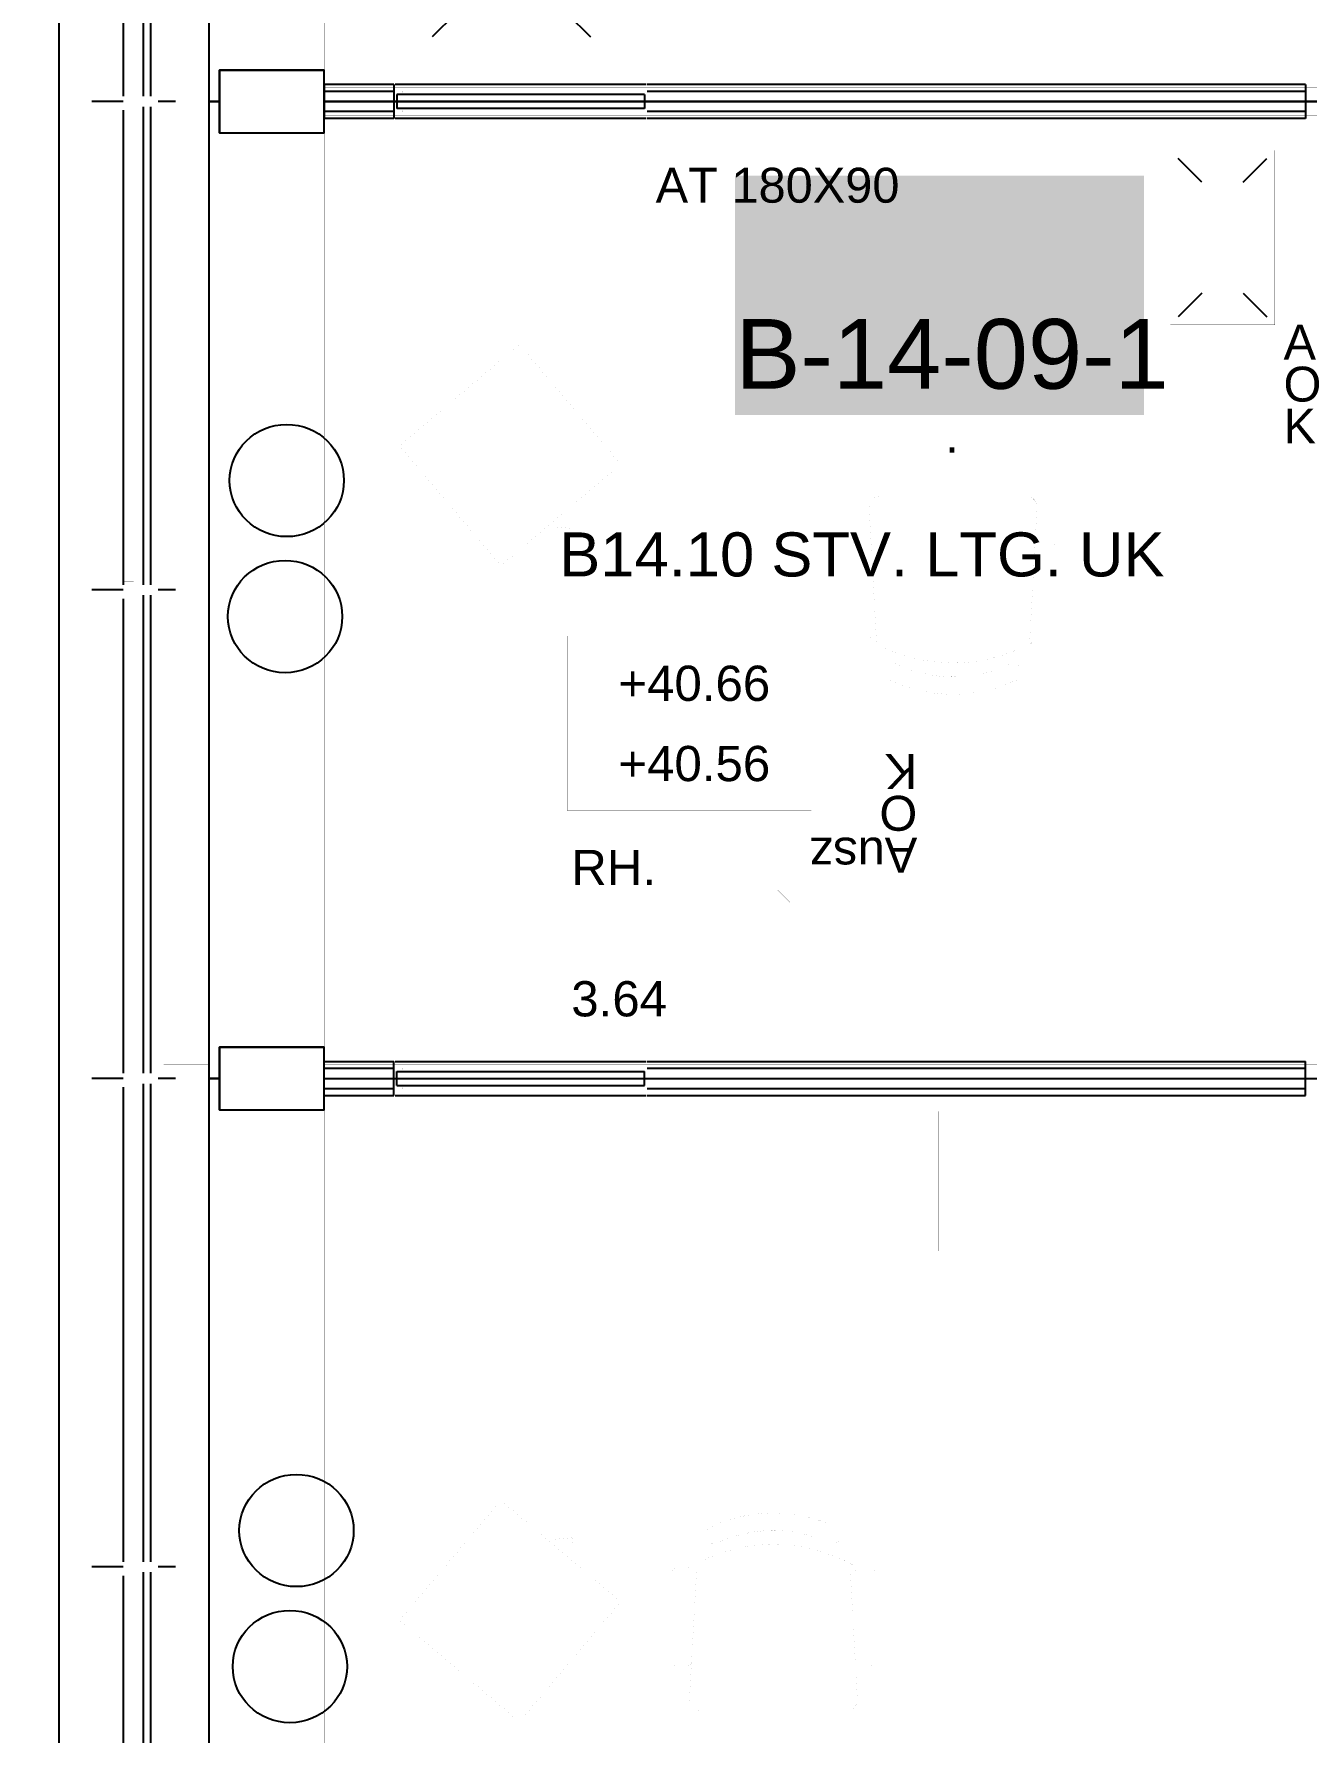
# Model space of a CAD drawing. Extents: x 7690 to 8871, y -6511 to -5312.
# Drawn here: x 7828.1 to 7971.7, y -5985.5 to -5793.9 of the extents above; entities that cross this region are included whole.
import ezdxf
from ezdxf.enums import TextEntityAlignment as Align

# ---------------------------------------------------------------- set-up
doc = ezdxf.new("R2010")
doc.units = 0
doc.header["$MEASUREMENT"] = 0
doc.linetypes.add('LONG_DASHES', pattern=[1.5, 1, -0.5])
doc.layers.get('0').update_dxf_attribs({"linetype": 'CONTINUOUS'})
for name, color, linetype in [('A-ALLG-BESCHRIFTUNG_10', 7, 'CONTINUOUS'), ('A-NEU-BÜROTRENNWAND-DAEMMUNG', 7, 'CONTINUOUS'), ('A-NEU-BÜROTRENNWAND-FEIN', 7, 'CONTINUOUS'), ('A-NEU-BÜROTRENNWAND-GROB', 7, 'CONTINUOUS'), ('A-NEU-GRUNDRISS', 7, 'CONTINUOUS'), ('A-NEU-WAND-BETON', 7, 'CONTINUOUS'), ('BWZ121_GF-POLYGON', 7, 'CONTINUOUS'), ('BWZ122_NGF-POLYGON', 7, 'CONTINUOUS'), ('FM_OBJEKT_ARBEITSPLATZ', 7, 'CONTINUOUS'), ('FM_OBJEKT_DOSE', 7, 'CONTINUOUS'), ('FM_OBJEKT_GESCHOSS', 7, 'CONTINUOUS'), ('FM_OBJEKT_MOEBEL', 7, 'CONTINUOUS'), ('FM_OBJEKT_RAUM', 7, 'CONTINUOUS'), ('Z0_NEU', 7, 'CONTINUOUS'), ('Z1_POLYGONE_FLÄCHENNACHWEIS', 7, 'CONTINUOUS')]:
    doc.layers.add(name, color=color, linetype=linetype)
doc.styles.add('ARIAL', font='ARIAL')

# ---------------------------------------------------------------- blocks, each defined once
blk = doc.blocks.new('*D22')
at = {"layer": 'FM_OBJEKT_GESCHOSS', "color": 250, "linetype": 'Continuous', "const_width": 0.00174}
blk.add_lwpolyline([(8161.6821, -6162.5566), (8161.6821, -6493.2646), (8778.2168, -6493.2646), (8778.2168, -5660.9834), (8447.5059, -5660.9834), (8447.5059, -5330.3032), (7830.9731, -5330.2744), (7830.9746, -5767.6758), (7720.7378, -5767.6758), (7720.7378, -5751.9277), (7704.9897, -5751.9277), (7704.9897, -5767.6758), (7720.7378, -5767.6758), (7720.7378, -5767.6758), (7830.9746, -5767.6758), (7830.9746, -6162.5566), (8161.6821, -6162.5566), (8246.5254, -6081.0605), (8246.5254, -6073.5806), (8330.5762, -6073.5806), (8330.5762, -6081.0605), (8246.5254, -6081.0605)], close=True, dxfattribs=at)
blk = doc.blocks.new('*D51')
at = {"layer": 'A-NEU-GRUNDRISS', "color": 250, "linetype": 'Continuous'}
for p, q in [((7830.9712, -6022.0024), (7830.9712, -5966.8843)), ((7838.2139, -5966.8843), (7834.6587, -5966.8843)), ((7838.2144, -5967.877), (7838.2144, -6021.4116)), ((7840.4995, -6021.4116), (7840.4995, -5967.4746)), ((7841.3267, -6021.4116), (7841.3267, -5967.4746)), ((7844.1187, -5966.8843), (7842.1519, -5966.8843)), ((7847.8979, -6020.4277), (7847.8979, -5968.459))]:
    blk.add_line(p, q, dxfattribs=at)
at = {"layer": 'A-NEU-GRUNDRISS', "color": 250, "linetype": 'Continuous', "const_width": 0.00174}
for points in [[(7836.4106, -5967.957), (7836.4106, -5965.8115), (7834.6587, -5965.8115), (7834.6587, -5967.957)], [(7839.3955, -5967.877), (7839.3955, -5965.8901), (7838.2144, -5965.8901), (7838.2144, -5967.877)], [(7842.1519, -5967.2778), (7842.1519, -5966.4902), (7839.6934, -5966.4902), (7839.6934, -5967.2778)], [(7847.8979, -5968.459), (7847.8979, -5965.3096), (7842.7798, -5965.3096), (7842.7798, -5968.459)], [(7842.1494, -6021.4116), (7842.1494, -5967.4746), (7839.6714, -5967.4746), (7839.6714, -6021.4116)]]:
    blk.add_lwpolyline(points, close=True, dxfattribs=at)
blk = doc.blocks.new('*D52')
at = {"layer": 'A-NEU-GRUNDRISS', "color": 250, "linetype": 'Continuous'}
for p, q in [((7830.9712, -5966.8843), (7830.9712, -5911.7661)), ((7838.2139, -5911.7661), (7834.6587, -5911.7661)), ((7838.2144, -5912.7588), (7838.2144, -5966.2935)), ((7840.4995, -5966.2935), (7840.4995, -5912.3569)), ((7841.3267, -5966.2935), (7841.3267, -5912.3569)), ((7844.1187, -5911.7661), (7842.1519, -5911.7661)), ((7847.8979, -5965.3096), (7847.8979, -5913.3408))]:
    blk.add_line(p, q, dxfattribs=at)
at = {"layer": 'A-NEU-GRUNDRISS', "color": 250, "linetype": 'Continuous', "const_width": 0.00174}
for points in [[(7836.4106, -5912.8394), (7836.4106, -5910.6934), (7834.6587, -5910.6934), (7834.6587, -5912.8394)], [(7839.3955, -5912.7588), (7839.3955, -5910.7725), (7838.2144, -5910.7725), (7838.2144, -5912.7588)], [(7847.8979, -5913.3408), (7847.8979, -5910.1914), (7842.7798, -5910.1914), (7842.7798, -5913.3408)], [(7842.1494, -5966.2935), (7842.1494, -5912.3569), (7839.6714, -5912.3569), (7839.6714, -5966.2935)], [(7842.1519, -5912.1602), (7842.1519, -5911.3726), (7839.6934, -5911.3726), (7839.6934, -5912.1602)]]:
    blk.add_lwpolyline(points, close=True, dxfattribs=at)
blk = doc.blocks.new('*D53')
at = {"layer": 'A-NEU-GRUNDRISS', "color": 250, "linetype": 'Continuous'}
for p, q in [((7830.9712, -5911.7661), (7830.9712, -5856.6484)), ((7838.2139, -5856.6484), (7834.6587, -5856.6484)), ((7840.4995, -5911.1758), (7840.4995, -5857.2388)), ((7841.3267, -5911.1758), (7841.3267, -5857.2388)), ((7844.1187, -5856.6484), (7842.1519, -5856.6484)), ((7838.2144, -5857.6411), (7838.2144, -5911.1758)), ((7847.8979, -5910.1914), (7847.8979, -5858.2231))]:
    blk.add_line(p, q, dxfattribs=at)
at = {"layer": 'A-NEU-GRUNDRISS', "color": 250, "linetype": 'Continuous', "const_width": 0.00174}
for points in [[(7847.8979, -5858.2231), (7847.8979, -5855.0732), (7842.7798, -5855.0732), (7842.7798, -5858.2231)], [(7836.4106, -5857.7212), (7836.4106, -5855.5752), (7834.6587, -5855.5752), (7834.6587, -5857.7212)], [(7839.395, -5857.6411), (7839.395, -5855.6543), (7838.2144, -5855.6543), (7838.2144, -5857.6411)], [(7842.1494, -5911.1758), (7842.1494, -5857.2388), (7839.6714, -5857.2388), (7839.6714, -5911.1758)], [(7842.1519, -5857.042), (7842.1519, -5856.2544), (7839.6934, -5856.2544), (7839.6934, -5857.042)]]:
    blk.add_lwpolyline(points, close=True, dxfattribs=at)
blk = doc.blocks.new('*D54')
at = {"layer": 'A-NEU-GRUNDRISS', "color": 250, "linetype": 'Continuous'}
for p, q in [((7830.9712, -5856.6484), (7830.9712, -5801.5303)), ((7838.2139, -5801.5303), (7834.6587, -5801.5303)), ((7844.1187, -5801.5303), (7842.1519, -5801.5303)), ((7838.2144, -5802.5229), (7838.2144, -5856.0576)), ((7840.4995, -5856.0576), (7840.4995, -5802.1211)), ((7841.3267, -5856.0576), (7841.3267, -5802.1211)), ((7847.8979, -5855.0737), (7847.8979, -5803.105))]:
    blk.add_line(p, q, dxfattribs=at)
at = {"layer": 'A-NEU-GRUNDRISS', "color": 250, "linetype": 'Continuous', "const_width": 0.00174}
for points in [[(7836.4106, -5802.6035), (7836.4106, -5800.4575), (7834.6587, -5800.4575), (7834.6587, -5802.6035)], [(7839.3955, -5802.5229), (7839.3955, -5800.5361), (7838.2144, -5800.5361), (7838.2144, -5802.5229)], [(7842.1519, -5801.9238), (7842.1519, -5801.1367), (7839.6934, -5801.1367), (7839.6934, -5801.9238)], [(7847.8979, -5803.105), (7847.8979, -5799.9556), (7842.7798, -5799.9556), (7842.7798, -5803.105)], [(7842.1494, -5856.0576), (7842.1494, -5802.1211), (7839.6714, -5802.1211), (7839.6714, -5856.0576)]]:
    blk.add_lwpolyline(points, close=True, dxfattribs=at)
blk = doc.blocks.new('*D55')
at = {"layer": 'A-NEU-GRUNDRISS', "color": 250, "linetype": 'Continuous'}
for p, q in [((7830.9712, -5801.5303), (7830.9712, -5746.4121)), ((7838.2139, -5746.4121), (7834.6587, -5746.4121)), ((7838.2144, -5747.4053), (7838.2144, -5800.9395)), ((7840.4995, -5800.9395), (7840.4995, -5747.0029)), ((7841.3267, -5800.9395), (7841.3267, -5747.0029)), ((7844.1187, -5746.4121), (7842.1519, -5746.4121)), ((7847.8979, -5799.9556), (7847.8979, -5747.9868))]:
    blk.add_line(p, q, dxfattribs=at)
at = {"layer": 'A-NEU-GRUNDRISS', "color": 250, "linetype": 'Continuous', "const_width": 0.00174}
for points in [[(7836.4106, -5747.4854), (7836.4106, -5745.3394), (7834.6587, -5745.3394), (7834.6587, -5747.4854)], [(7839.3955, -5747.4053), (7839.3955, -5745.4185), (7838.2144, -5745.4185), (7838.2144, -5747.4053)], [(7842.1519, -5746.8057), (7842.1519, -5746.0186), (7839.6934, -5746.0186), (7839.6934, -5746.8057)], [(7847.8979, -5747.9868), (7847.8979, -5744.8374), (7842.7798, -5744.8374), (7842.7798, -5747.9868)], [(7842.1494, -5800.9395), (7842.1494, -5747.0029), (7839.6714, -5747.0029), (7839.6714, -5800.9395)]]:
    blk.add_lwpolyline(points, close=True, dxfattribs=at)
blk = doc.blocks.new('*D125')
at = {"layer": 'BWZ122_NGF-POLYGON', "color": 6, "linetype": 'Continuous', "const_width": 0.0139}
blk.add_lwpolyline([(7847.8979, -5581.0581), (7849.0806, -5581.0581), (7849.0806, -5584.6016), (7860.8916, -5584.6016), (7860.8916, -5581.0581), (8076.2456, -5581.0581), (8076.2456, -5588.9321), (8082.5054, -5588.9321), (8082.5054, -5793.6563), (8076.2456, -5793.6563), (8076.2456, -5801.5303), (7860.8916, -5801.5303), (7860.8916, -5797.9868), (7849.0806, -5797.9868), (7849.0806, -5801.5303), (7847.8979, -5801.5303), (7847.8979, -5694.8374), (7849.0806, -5694.8374), (7849.0806, -5687.751), (7860.8916, -5687.751), (7860.8916, -5694.8374), (7849.0806, -5694.8374), (7847.8979, -5694.8374)], close=True, dxfattribs=at)
blk = doc.blocks.new('*D126')
at = {"layer": 'BWZ122_NGF-POLYGON', "color": 6, "linetype": 'Continuous', "const_width": 0.0139}
blk.add_lwpolyline([(8076.2456, -5801.5303), (8076.2456, -5809.4043), (8082.5054, -5809.4043), (8082.5054, -5911.8252), (7860.8916, -5911.7661), (7860.8916, -5908.2231), (7849.0806, -5908.2231), (7849.0806, -5911.7661), (7847.8979, -5911.7661), (7847.8979, -5801.5303), (7849.0806, -5801.5303), (7849.0806, -5805.0737), (7860.8916, -5805.0737), (7860.8916, -5801.5303), (8076.2456, -5801.5303)], close=True, dxfattribs=at)
blk = doc.blocks.new('*D127')
at = {"layer": 'BWZ122_NGF-POLYGON', "color": 6, "linetype": 'Continuous', "const_width": 0.0139}
blk.add_lwpolyline([(7847.8999, -6025.5454), (7847.8979, -5911.7661), (7849.0806, -5911.7661), (7849.0806, -5915.3096), (7860.8916, -5915.3096), (7860.8916, -5911.7661), (8080.5767, -5911.8247), (8080.5767, -6014.126)], dxfattribs=at)
blk = doc.blocks.new('*D247')
at = {"layer": 'FM_OBJEKT_MOEBEL', "color": 250, "linetype": 'Continuous', "const_width": 0.00174}
blk.add_lwpolyline([(7896.3296, -5842.4746), (7967.1953, -5842.4746), (7967.1953, -5807.0415), (7896.3296, -5807.0415)], close=True, dxfattribs=at)
at = {"layer": 'FM_OBJEKT_MOEBEL', "color": 250, "linetype": 'Continuous', "style": 'ARIAL'}
blk.add_text('AT 180X90', height=3.93699, dxfattribs=at).set_placement((7898.2979, -5812.9472))
for s, height, p in [('B-14-09-1', 7.87399, (7931.7581, -5833.9443)), ('.', 3.937, (7931.7578, -5841.1626))]:
    blk.add_text(s, height=height, dxfattribs=at).set_placement(p, align=Align.CENTER)
blk = doc.blocks.new('*D248')
at = {"layer": 'FM_OBJEKT_MOEBEL', "color": 250, "linetype": 'Continuous', "const_width": 0.00174}
blk.add_lwpolyline([(7894.3594, -5842.4727), (7880.8306, -5853.9111), (7869.3921, -5840.3828), (7882.9204, -5828.9438)], close=True, dxfattribs=at)
blk.add_lwpolyline([(7889.0303, -5847.7334), (7888.8657, -5849.6953), (7886.9043, -5849.5313)], dxfattribs=at)
blk = doc.blocks.new('*D249')
at = {"layer": 'FM_OBJEKT_MOEBEL', "color": 250, "linetype": 'Continuous'}
for p, q in [((7959.9448, -5810.6235), (7957.2827, -5807.9619)), ((7964.5977, -5810.6235), (7967.2598, -5807.9619)), ((7959.9448, -5823.1509), (7957.2827, -5825.8125)), ((7964.5977, -5823.1509), (7967.2598, -5825.8125))]:
    blk.add_line(p, q, dxfattribs=at)
at = {"layer": 'FM_OBJEKT_MOEBEL', "color": 250, "linetype": 'Continuous', "const_width": 0.00174}
for points in [[(7956.3657, -5826.7295), (7968.1768, -5826.7295), (7968.1768, -5807.0444), (7956.3657, -5807.0444)], [(7960.3022, -5822.793), (7964.2397, -5822.793), (7964.2397, -5810.9814), (7960.3022, -5810.9814)]]:
    blk.add_lwpolyline(points, close=True, dxfattribs=at)
blk = doc.blocks.new('*D250')
at = {"layer": 'FM_OBJEKT_MOEBEL', "color": 250, "linetype": 'Continuous', "const_width": 0.00174}
blk.add_lwpolyline([(7913.4624, -5891.897), (7912.0703, -5890.5054), (7910.6787, -5891.897)], dxfattribs=at)
blk.add_lwpolyline([(7927.8188, -5892.4736), (7896.3228, -5892.4736), (7896.3228, -5908.2217), (7927.8188, -5908.2217)], close=True, dxfattribs=at)
at = {"layer": 'FM_OBJEKT_MOEBEL', "color": 250, "linetype": 'Continuous', "style": 'ARIAL'}
for s, height, p in [('K', 3.937, (7927.8208, -5875.1524)), ('O', 3.937, (7927.8208, -5879.877)), ('Ausz', 3.93699, (7927.8208, -5884.6011))]:
    blk.add_text(s, height=height, rotation=180, dxfattribs=at).set_placement(p)
blk = doc.blocks.new('*D274')
at = {"layer": 'FM_OBJEKT_MOEBEL', "color": 250, "linetype": 'Continuous', "const_width": 0.00174}
blk.add_lwpolyline([(7894.3599, -5970.8218), (7880.8315, -5959.3833), (7869.3926, -5972.9116), (7882.9214, -5984.3506)], close=True, dxfattribs=at)
blk.add_lwpolyline([(7889.0308, -5965.561), (7888.8667, -5963.5991), (7886.9048, -5963.7637)], dxfattribs=at)
blk = doc.blocks.new('*D282')
at = {"layer": 'FM_OBJEKT_MOEBEL', "color": 250, "linetype": 'Continuous'}
for p, q in [((7875.7393, -5786.9316), (7873.0771, -5784.2695)), ((7888.2666, -5786.9316), (7890.9287, -5784.2695)), ((7875.7393, -5791.5845), (7873.0771, -5794.2466)), ((7888.2666, -5791.5845), (7890.9287, -5794.2466))]:
    blk.add_line(p, q, dxfattribs=at)
at = {"layer": 'FM_OBJEKT_MOEBEL', "color": 250, "linetype": 'Continuous', "const_width": 0.00174}
for points in [[(7872.1606, -5795.1636), (7872.1606, -5783.3525), (7891.8452, -5783.3525), (7891.8452, -5795.1636)], [(7876.0977, -5791.2266), (7876.0977, -5787.2896), (7887.9082, -5787.2896), (7887.9082, -5791.2266)]]:
    blk.add_lwpolyline(points, close=True, dxfattribs=at)
blk = doc.blocks.new('*D304')
at = {"layer": 'FM_OBJEKT_MOEBEL', "color": 250, "linetype": 'Continuous', "const_width": 0.00174}
blk.add_lwpolyline([(7930.1797, -5931.2388), (7961.6753, -5931.2388), (7961.6753, -5915.4907), (7930.1797, -5915.4907)], close=True, dxfattribs=at)
blk = doc.blocks.new('*D305')
at = {"layer": 'FM_OBJEKT_MOEBEL', "color": 250, "linetype": 'Continuous', "const_width": 0.00174}
blk.add_lwpolyline([(7961.6733, -5931.2388), (7993.1694, -5931.2388), (7993.1694, -5915.4907), (7961.6733, -5915.4907)], close=True, dxfattribs=at)
blk = doc.blocks.new('*D309')
at = {"layer": 'FM_OBJEKT_MOEBEL', "color": 250, "linetype": 'Continuous', "const_width": 0.00174}
blk.add_lwpolyline([(7867.1914, -5931.2388), (7898.6875, -5931.2388), (7898.6875, -5915.4907), (7867.1914, -5915.4907)], close=True, dxfattribs=at)
blk = doc.blocks.new('*D310')
at = {"layer": 'FM_OBJEKT_MOEBEL', "color": 250, "linetype": 'Continuous', "const_width": 0.00174}
blk.add_lwpolyline([(7898.6855, -5931.2388), (7930.1812, -5931.2388), (7930.1812, -5915.4907), (7898.6855, -5915.4907)], close=True, dxfattribs=at)
blk = doc.blocks.new('*D312')
at = {"layer": 'FM_OBJEKT_MOEBEL', "color": 250, "linetype": 'Continuous', "const_width": 0.00174}
blk.add_lwpolyline([(7969.1567, -5822.7886), (8000.6523, -5822.7886), (8000.6523, -5807.0405), (7969.1567, -5807.0405)], close=True, dxfattribs=at)
blk = doc.blocks.new('ZZUNIT_CIRCLE')
at = {"color": 0, "linetype": 'ByBlock'}
blk.add_circle((0, 0), 1, dxfattribs=at)
blk = doc.blocks.new('*D344')
at = {"layer": 'FM_OBJEKT_DOSE', "color": 7, "linetype": 'Continuous', "xscale": 6.452989299999999, "yscale": 6.3332055}
blk.add_blockref('ZZUNIT_CIRCLE', (7856.667, -5844.2979), dxfattribs=at)
blk = doc.blocks.new('*D345')
at = {"layer": 'FM_OBJEKT_DOSE', "color": 7, "linetype": 'Continuous', "xscale": 6.452989299999999, "yscale": 6.3332055}
blk.add_blockref('ZZUNIT_CIRCLE', (7856.4766, -5859.6514), dxfattribs=at)
blk = doc.blocks.new('*D346')
at = {"layer": 'FM_OBJEKT_DOSE', "color": 7, "linetype": 'Continuous', "xscale": 6.452989299999999, "yscale": 6.3332055}
blk.add_blockref('ZZUNIT_CIRCLE', (7857.7607, -5962.7769), dxfattribs=at)
blk = doc.blocks.new('*D347')
at = {"layer": 'FM_OBJEKT_DOSE', "color": 7, "linetype": 'Continuous', "xscale": 6.452989299999999, "yscale": 6.3332055}
blk.add_blockref('ZZUNIT_CIRCLE', (7857.0215, -5978.1304), dxfattribs=at)
blk = doc.blocks.new('*D436')
at = {"layer": 'FM_OBJEKT_MOEBEL', "color": 250, "linetype": 'Continuous', "const_width": 0.00174}
blk.add_lwpolyline([(7902.9619, -5966.479), (7901.9443, -5966.998), (7900.5654, -5966.998), (7900.5044, -5967.0029), (7900.4409, -5967.0181), (7900.3901, -5967.0396), (7900.3262, -5967.0796), (7900.2871, -5967.1128), (7900.2583, -5967.146), (7900.2266, -5967.1914), (7900.2021, -5967.2417), (7900.1802, -5967.311), (7900.1729, -5967.3916), (7900.1729, -5967.3916), (7900.1724, -5977.6279), (7900.1763, -5977.6841), (7900.187, -5977.7349), (7900.2026, -5977.7803), (7900.2231, -5977.8218), (7900.2559, -5977.8701), (7900.2871, -5977.9063), (7900.3345, -5977.9468), (7900.3828, -5977.9761), (7900.4209, -5977.9941), (7900.4595, -5978.0068), (7900.5171, -5978.0186), (7900.5664, -5978.022), (7901.9434, -5978.0215), (7902.0195, -5978.0137), (7902.0664, -5978.0015), (7902.1025, -5977.9883), (7902.147, -5977.9648), (7902.1841, -5977.9385), (7902.2222, -5977.9063), (7902.2529, -5977.8706), (7902.2783, -5977.835), (7902.3071, -5977.7793), (7902.3213, -5977.7378), (7902.334, -5977.6768), (7902.3379, -5977.6279), (7902.3379, -5967.3921), (7902.332, -5967.3228), (7902.3164, -5967.2632), (7902.2861, -5967.1963), (7902.2456, -5967.1387), (7902.2231, -5967.1143), (7902.1875, -5967.0825), (7902.1572, -5967.0615), (7902.1265, -5967.043), (7902.085, -5967.0244), (7902.0376, -5967.0098), (7901.9946, -5967.002), (7901.9443, -5966.998), (7902.9619, -5966.479), (7902.1118, -5981.894), (7902.1367, -5982.2085), (7902.3174, -5982.6284), (7902.6338, -5982.9404), (7902.9434, -5983.0879), (7903.2905, -5983.1401), (7919.8887, -5983.1396), (7920.2285, -5983.0894), (7920.4087, -5983.0186), (7920.7461, -5982.7705), (7920.9634, -5982.4473), (7921.0425, -5982.208), (7921.0674, -5981.8936), (7920.2168, -5966.48), (7921.2358, -5966.9985), (7921.126, -5967.0127), (7921.0161, -5967.0645), (7920.9565, -5967.1128), (7920.8618, -5967.2661), (7920.8413, -5967.3911), (7920.8413, -5977.6279), (7920.8628, -5977.7563), (7920.916, -5977.8594), (7921.0244, -5977.9609), (7921.1699, -5978.0161), (7921.2349, -5978.0215), (7922.6133, -5978.022), (7922.7427, -5977.999), (7922.8916, -5977.9058), (7922.9473, -5977.8359), (7922.9878, -5977.7476), (7923.0063, -5977.6274), (7923.0068, -5967.3921), (7922.9888, -5967.2729), (7922.8921, -5967.1138), (7922.8032, -5967.0474), (7922.7207, -5967.0132), (7921.2358, -5966.9985), (7920.2168, -5966.48), (7919.8701, -5966.3018), (7919.21, -5965.9878), (7918.4448, -5965.6626), (7917.2974, -5965.249), (7916.376, -5964.9761), (7915.417, -5964.7466), (7914.5176, -5964.5801), (7913.6558, -5964.4624), (7913.1694, -5964.4146), (7912.668, -5964.3779), (7912.251, -5964.3589), (7912.0508, -5964.3525), (7911.7891, -5964.3481), (7911.731, -5964.3472), (7911.6079, -5964.3467), (7911.6099, -5962.7725), (7911.6733, -5962.7734), (7911.731, -5962.7739), (7912.0347, -5962.7793), (7912.3105, -5962.7905), (7912.6377, -5962.8101), (7912.9312, -5962.834), (7913.3286, -5962.876), (7913.6362, -5962.915), (7914.0181, -5962.9741), (7914.4194, -5963.0464), (7914.7769, -5963.1216), (7915.1465, -5963.208), (7915.5283, -5963.3081), (7915.856, -5963.4033), (7916.2026, -5963.5127), (7916.5835, -5963.644), (7916.8555, -5963.7446), (7917.208, -5963.8853), (7917.627, -5964.0649), (7917.9585, -5964.2119), (7918.2573, -5964.2666), (7918.4888, -5964.2451), (7918.7441, -5964.1519), (7918.9673, -5963.9897), (7919.1421, -5963.7607), (7919.2236, -5963.5688), (7919.2666, -5963.2808), (7919.2114, -5962.958), (7919.0532, -5962.6714), (7918.874, -5962.4966), (7918.54, -5962.3179), (7918.1938, -5962.1636), (7917.853, -5962.021), (7917.4902, -5961.8799), (7917.1108, -5961.7417), (7916.6851, -5961.5991), (7916.3457, -5961.4946), (7915.9819, -5961.3906), (7915.6328, -5961.3003), (7915.3462, -5961.231), (7915.0171, -5961.1592), (7914.7188, -5961.0996), (7914.3291, -5961.0293), (7913.9492, -5960.9707), (7913.5088, -5960.9141), (7913.0923, -5960.8716), (7912.7021, -5960.8403), (7912.3389, -5960.8203), (7911.98, -5960.8081), (7911.5898, -5960.8032), (7911.2051, -5960.8081), (7910.7905, -5960.8228), (7910.3301, -5960.8516), (7909.812, -5960.8984), (7909.3765, -5960.9512), (7908.9995, -5961.0059), (7908.4604, -5961.0991), (7908.0181, -5961.1895), (7907.5859, -5961.2905), (7907.1079, -5961.416), (7906.6738, -5961.5435), (7906.1748, -5961.7056), (7905.7363, -5961.8623), (7905.3174, -5962.0259), (7904.9883, -5962.1636), (7904.6665, -5962.3057), (7904.416, -5962.4243), (7904.2446, -5962.5464), (7904.0557, -5962.772), (7903.9619, -5962.9756), (7903.9189, -5963.1748), (7903.9146, -5963.3403), (7903.9556, -5963.5708), (7904.0063, -5963.7021), (7904.1611, -5963.937), (7904.2813, -5964.0513), (7904.4824, -5964.1763), (7904.6724, -5964.2412), (7904.9316, -5964.2666), (7905.124, -5964.2412), (7905.3159, -5964.1743), (7905.624, -5964.0332), (7906.0171, -5963.8662), (7906.272, -5963.7656), (7906.5688, -5963.6543), (7906.8545, -5963.5537), (7907.23, -5963.4321), (7907.5874, -5963.3262), (7907.9766, -5963.2222), (7908.3696, -5963.1289), (7908.8594, -5963.0278), (7909.2749, -5962.9551), (7909.6982, -5962.894), (7910.165, -5962.8418), (7910.4927, -5962.8135), (7910.7759, -5962.7949), (7911.043, -5962.7832), (7911.356, -5962.7749), (7911.5278, -5962.7725), (7911.6099, -5962.7725), (7911.6079, -5964.3467), (7911.3442, -5964.3481), (7911.0591, -5964.355), (7910.6738, -5964.3696), (7910.3545, -5964.3882), (7910.063, -5964.4102), (7909.7563, -5964.4375), (7909.271, -5964.4922), (7908.834, -5964.5527), (7908.4736, -5964.6108), (7908.1494, -5964.6689), (7907.8423, -5964.73), (7907.2085, -5964.8721), (7906.8877, -5964.9536), (7906.4619, -5965.0708), (7906.0552, -5965.1929), (7905.6187, -5965.3354), (7905.2056, -5965.4824), (7904.7329, -5965.6626), (7904.3975, -5965.8003), (7904.0547, -5965.9487), (7903.7104, -5966.1064), (7903.4448, -5966.2344), (7903.2207, -5966.3457)], close=True, dxfattribs=at)
blk = doc.blocks.new('*D440')
at = {"layer": 'FM_OBJEKT_MOEBEL', "color": 250, "linetype": 'Continuous', "const_width": 0.00174}
blk.add_lwpolyline([(7940.4917, -5862.7446), (7941.5093, -5862.2256), (7942.8882, -5862.2256), (7942.9492, -5862.2207), (7943.0127, -5862.2056), (7943.0635, -5862.1841), (7943.1274, -5862.144), (7943.1665, -5862.1108), (7943.1953, -5862.0776), (7943.2271, -5862.0322), (7943.2515, -5861.9819), (7943.2734, -5861.9126), (7943.2808, -5861.832), (7943.2808, -5861.832), (7943.2813, -5851.5957), (7943.2773, -5851.5396), (7943.2666, -5851.4888), (7943.251, -5851.4434), (7943.2305, -5851.4019), (7943.1978, -5851.3535), (7943.1665, -5851.3174), (7943.1191, -5851.2769), (7943.0708, -5851.2476), (7943.0327, -5851.2295), (7942.9941, -5851.2168), (7942.9365, -5851.2051), (7942.8872, -5851.2017), (7941.5103, -5851.2021), (7941.4341, -5851.21), (7941.3872, -5851.2222), (7941.3511, -5851.2354), (7941.3066, -5851.2588), (7941.2695, -5851.2852), (7941.2314, -5851.3174), (7941.2007, -5851.353), (7941.1753, -5851.3887), (7941.1465, -5851.4443), (7941.1323, -5851.4858), (7941.1196, -5851.5469), (7941.1157, -5851.5957), (7941.1157, -5861.8315), (7941.1216, -5861.9009), (7941.1372, -5861.9604), (7941.1675, -5862.0273), (7941.208, -5862.085), (7941.2305, -5862.1094), (7941.2661, -5862.1411), (7941.2964, -5862.1621), (7941.3271, -5862.1807), (7941.3687, -5862.1992), (7941.416, -5862.2139), (7941.459, -5862.2217), (7941.5093, -5862.2256), (7940.4917, -5862.7446), (7941.3418, -5847.3296), (7941.3169, -5847.0151), (7941.1362, -5846.5952), (7940.8198, -5846.2832), (7940.5103, -5846.1357), (7940.1631, -5846.0835), (7923.5649, -5846.084), (7923.2251, -5846.1343), (7923.0454, -5846.2051), (7922.7075, -5846.4531), (7922.4907, -5846.7764), (7922.4116, -5847.0156), (7922.3862, -5847.3301), (7923.2368, -5862.7437), (7922.2183, -5862.2251), (7922.3276, -5862.2109), (7922.438, -5862.1592), (7922.4976, -5862.1108), (7922.5923, -5861.9575), (7922.6128, -5861.8325), (7922.6128, -5851.5957), (7922.5913, -5851.4673), (7922.5376, -5851.3643), (7922.4292, -5851.2627), (7922.2837, -5851.2075), (7922.2192, -5851.2021), (7920.8403, -5851.2017), (7920.7114, -5851.2246), (7920.562, -5851.3179), (7920.5063, -5851.3877), (7920.4663, -5851.4761), (7920.4478, -5851.5962), (7920.4468, -5861.8315), (7920.4653, -5861.9507), (7920.562, -5862.1099), (7920.6509, -5862.1763), (7920.7329, -5862.2104), (7922.2183, -5862.2251), (7923.2368, -5862.7437), (7923.5835, -5862.9219), (7924.2437, -5863.2358), (7925.0093, -5863.561), (7926.1567, -5863.9746), (7927.0776, -5864.2476), (7928.0366, -5864.4771), (7928.936, -5864.6436), (7929.7983, -5864.7612), (7930.2847, -5864.8091), (7930.7856, -5864.8457), (7931.2026, -5864.8647), (7931.4028, -5864.8711), (7931.6646, -5864.8755), (7931.7231, -5864.8765), (7931.7896, -5864.877), (7931.7896, -5866.4502), (7931.7808, -5866.4502), (7931.7231, -5866.4497), (7931.4194, -5866.4443), (7931.1431, -5866.4331), (7930.8159, -5866.4136), (7930.5229, -5866.3896), (7930.1255, -5866.3477), (7929.8179, -5866.3086), (7929.436, -5866.2495), (7929.0347, -5866.1772), (7928.6772, -5866.1021), (7928.3071, -5866.0156), (7927.9253, -5865.9155), (7927.5981, -5865.8203), (7927.2515, -5865.7109), (7926.8706, -5865.5796), (7926.5981, -5865.479), (7926.2456, -5865.3384), (7925.8267, -5865.1587), (7925.4956, -5865.0117), (7925.1968, -5864.957), (7924.9653, -5864.9785), (7924.7095, -5865.0718), (7924.4868, -5865.2339), (7924.312, -5865.4629), (7924.23, -5865.6548), (7924.187, -5865.9429), (7924.2427, -5866.2656), (7924.4009, -5866.5522), (7924.5796, -5866.7271), (7924.9136, -5866.9058), (7925.2603, -5867.0601), (7925.6011, -5867.2021), (7925.9634, -5867.3438), (7926.3433, -5867.4814), (7926.769, -5867.624), (7927.1079, -5867.7285), (7927.4722, -5867.833), (7927.8208, -5867.9229), (7928.1079, -5867.9922), (7928.437, -5868.0645), (7928.7349, -5868.124), (7929.1245, -5868.1943), (7929.5044, -5868.2529), (7929.9448, -5868.3096), (7930.3618, -5868.3516), (7930.7515, -5868.3828), (7931.1147, -5868.4033), (7931.4741, -5868.415), (7931.8638, -5868.4199), (7932.2485, -5868.415), (7932.6636, -5868.4004), (7933.1235, -5868.3721), (7933.6421, -5868.3252), (7934.0776, -5868.2725), (7934.4546, -5868.2178), (7934.9937, -5868.124), (7935.436, -5868.0342), (7935.8677, -5867.9326), (7936.3462, -5867.8076), (7936.7798, -5867.6797), (7937.2788, -5867.5176), (7937.7173, -5867.3613), (7938.1362, -5867.1973), (7938.4653, -5867.0601), (7938.7876, -5866.918), (7939.0376, -5866.7993), (7939.2095, -5866.6772), (7939.3979, -5866.4517), (7939.4917, -5866.248), (7939.5347, -5866.0488), (7939.5396, -5865.8833), (7939.4985, -5865.6528), (7939.4478, -5865.5215), (7939.2925, -5865.2866), (7939.1724, -5865.1724), (7938.9712, -5865.0474), (7938.7817, -5864.9824), (7938.522, -5864.957), (7938.3296, -5864.9824), (7938.1382, -5865.0493), (7937.8296, -5865.1904), (7937.437, -5865.3574), (7937.1821, -5865.458), (7936.8853, -5865.5693), (7936.5991, -5865.6699), (7936.2241, -5865.7915), (7935.8667, -5865.8975), (7935.4771, -5866.0015), (7935.0845, -5866.0947), (7934.5942, -5866.1958), (7934.1792, -5866.2686), (7933.7554, -5866.3296), (7933.2886, -5866.3818), (7932.9614, -5866.4102), (7932.6782, -5866.4287), (7932.4106, -5866.4404), (7932.0981, -5866.4487), (7931.9263, -5866.4512), (7931.7896, -5866.4502), (7931.7896, -5864.877), (7932.1099, -5864.8755), (7932.395, -5864.8687), (7932.7798, -5864.854), (7933.0991, -5864.8354), (7933.3911, -5864.8135), (7933.6978, -5864.7861), (7934.1831, -5864.7314), (7934.6196, -5864.6709), (7934.98, -5864.6128), (7935.3042, -5864.5547), (7935.6118, -5864.4937), (7936.2456, -5864.3516), (7936.5659, -5864.27), (7936.9917, -5864.1528), (7937.3989, -5864.0308), (7937.8354, -5863.8882), (7938.2485, -5863.7412), (7938.7212, -5863.561), (7939.0562, -5863.4233), (7939.3989, -5863.2749), (7939.7432, -5863.1172), (7940.0088, -5862.9893), (7940.2329, -5862.8779)], close=True, dxfattribs=at)
blk = doc.blocks.new('*D478')
at = {"layer": 'FM_OBJEKT_ARBEITSPLATZ', "color": 181, "linetype": 'Continuous'}
blk.add_solid([(7907.2671, -5809.8906), (7953.3955, -5809.8906), (7907.2671, -5836.8926), (7953.3955, -5836.8926)], dxfattribs=at)

msp = doc.modelspace()

# ---------------------------------------------------------------- linework, layer by layer
at = {"layer": 'A-ALLG-BESCHRIFTUNG_10', "color": 250, "linetype": 'Continuous', "const_width": 0.0139}
for points in [[(7888.3179, -5861.8428), (7915.877, -5861.8428), (7915.877, -5871.6855), (7888.3179, -5871.6855)], [(7888.3179, -5871.6855), (7915.877, -5871.6855), (7915.877, -5881.5278), (7888.3179, -5881.5278)]]:
    msp.add_lwpolyline(points, close=True, dxfattribs=at)
at = {"layer": 'A-NEU-BÜROTRENNWAND-DAEMMUNG', "color": 6, "linetype": 'Continuous'}
for p, q in [((7860.8916, -5800.3887), (7860.8916, -5802.6719)), ((7868.7656, -5800.3887), (7860.8916, -5800.3887)), ((7868.7656, -5800.3887), (7868.7656, -5802.6719)), ((7971.6396, -5800.3887), (7897.3481, -5800.3887)), ((7971.6396, -5800.3887), (7971.6396, -5802.6719)), ((7868.7656, -5802.6719), (7860.8916, -5802.6719)), ((7971.6396, -5802.6719), (7897.3481, -5802.6719)), ((7860.8916, -5910.6245), (7868.7656, -5910.6245)), ((7860.8916, -5912.9082), (7860.8916, -5910.6245)), ((7868.7656, -5912.9082), (7868.7656, -5910.6245)), ((7897.3481, -5910.6245), (7971.6396, -5910.6245)), ((7971.6396, -5912.9082), (7971.6396, -5910.6245)), ((7860.8916, -5912.9082), (7868.7656, -5912.9082)), ((7897.3481, -5912.9082), (7971.6396, -5912.9082))]:
    msp.add_line(p, q, dxfattribs=at)
at = {"layer": 'A-NEU-BÜROTRENNWAND-FEIN', "color": 6, "linetype": 'Continuous'}
for p, q in [((7897.23, -5799.6011), (7868.8838, -5799.6011)), ((7897.23, -5803.4595), (7868.8838, -5803.4595)), ((7868.8838, -5909.8369), (7897.23, -5909.8369)), ((7868.8838, -5913.6953), (7897.23, -5913.6953))]:
    msp.add_line(p, q, dxfattribs=at)
at = {"layer": 'A-NEU-BÜROTRENNWAND-GROB', "color": 6, "linetype": 'Continuous'}
for p, q in [((7860.8916, -5799.6011), (7860.8916, -5800.3887)), ((7868.7656, -5799.6011), (7860.8916, -5799.6011)), ((7868.7656, -5799.6011), (7868.7656, -5800.3887)), ((7971.6396, -5799.6011), (7897.3481, -5799.6011)), ((7971.6396, -5799.6011), (7971.6396, -5800.3887)), ((7868.7656, -5800.3887), (7860.8916, -5800.3887)), ((7869.0806, -5800.7427), (7869.0806, -5802.3179)), ((7897.0332, -5800.7427), (7869.0806, -5800.7427)), ((7897.0332, -5800.7427), (7897.0332, -5802.3179)), ((7971.6396, -5800.3887), (7897.3481, -5800.3887)), ((7860.8916, -5802.6719), (7860.8916, -5803.4595)), ((7868.7656, -5802.6719), (7860.8916, -5802.6719)), ((7868.7656, -5803.4595), (7860.8916, -5803.4595)), ((7868.7656, -5802.6719), (7868.7656, -5803.4595)), ((7897.0332, -5802.3179), (7869.0806, -5802.3179)), ((7971.6396, -5802.6719), (7897.3481, -5802.6719)), ((7971.6396, -5803.4595), (7897.3481, -5803.4595)), ((7971.6396, -5802.6719), (7971.6396, -5803.4595)), ((7860.8916, -5909.8369), (7868.7656, -5909.8369)), ((7860.8916, -5910.6245), (7860.8916, -5909.8369)), ((7860.8916, -5910.6245), (7868.7656, -5910.6245)), ((7868.7656, -5910.6245), (7868.7656, -5909.8369)), ((7869.0806, -5910.979), (7897.0332, -5910.979)), ((7869.0806, -5912.5537), (7869.0806, -5910.979)), ((7897.0332, -5912.5537), (7897.0332, -5910.979)), ((7897.3481, -5909.8369), (7971.6396, -5909.8369)), ((7897.3481, -5910.6245), (7971.6396, -5910.6245)), ((7971.6396, -5910.6245), (7971.6396, -5909.8369)), ((7860.8916, -5912.9082), (7868.7656, -5912.9082)), ((7860.8916, -5913.6953), (7860.8916, -5912.9082)), ((7868.7656, -5913.6953), (7868.7656, -5912.9082)), ((7869.0806, -5912.5537), (7897.0332, -5912.5537)), ((7897.3481, -5912.9082), (7971.6396, -5912.9082)), ((7971.6396, -5913.6953), (7971.6396, -5912.9082)), ((7860.8916, -5913.6953), (7868.7656, -5913.6953)), ((7897.3481, -5913.6953), (7971.6396, -5913.6953))]:
    msp.add_line(p, q, dxfattribs=at)
at = {"layer": 'A-NEU-BÜROTRENNWAND-GROB', "color": 6, "linetype": 'Continuous', "const_width": 0.00174}
for points in [[(7868.7656, -5802.6719), (7867.9585, -5802.6719), (7867.9585, -5802.5537), (7868.7656, -5802.5537), (7868.7656, -5800.5068), (7867.9585, -5800.5068), (7867.9585, -5800.3887), (7868.7656, -5800.3887), (7868.7656, -5799.6011), (7868.8838, -5799.6011), (7868.8838, -5800.3887), (7869.6909, -5800.3887), (7869.6909, -5800.5068), (7868.8838, -5800.5068), (7868.8838, -5802.5537), (7869.6909, -5802.5537), (7869.6909, -5802.6719), (7868.8838, -5802.6719), (7868.8838, -5803.4595), (7868.7656, -5803.4595)], [(7897.23, -5802.6719), (7896.4233, -5802.6719), (7896.4233, -5802.5537), (7897.23, -5802.5537), (7897.23, -5800.5068), (7896.4233, -5800.5068), (7896.4233, -5800.3887), (7897.23, -5800.3887), (7897.23, -5799.6011), (7897.3481, -5799.6011), (7897.3481, -5800.3887), (7898.1553, -5800.3887), (7898.1553, -5800.5068), (7897.3481, -5800.5068), (7897.3481, -5802.5537), (7898.1553, -5802.5537), (7898.1553, -5802.6719), (7897.3481, -5802.6719), (7897.3481, -5803.4595), (7897.23, -5803.4595)], [(7971.6396, -5802.6719), (7970.8325, -5802.6719), (7970.8325, -5802.5537), (7971.6396, -5802.5537), (7971.6396, -5800.5068), (7970.8325, -5800.5068), (7970.8325, -5800.3887), (7971.6396, -5800.3887), (7971.6396, -5799.6011), (7971.7578, -5799.6011), (7971.7578, -5800.3887), (7972.5649, -5800.3887), (7972.5649, -5800.5068), (7971.7578, -5800.5068), (7971.7578, -5802.5537), (7972.5649, -5802.5537), (7972.5649, -5802.6719), (7971.7578, -5802.6719), (7971.7578, -5803.4595), (7971.6396, -5803.4595)], [(7868.7656, -5910.6245), (7867.9585, -5910.6245), (7867.9585, -5910.7427), (7868.7656, -5910.7427), (7868.7656, -5912.79), (7867.9585, -5912.79), (7867.9585, -5912.9082), (7868.7656, -5912.9082), (7868.7656, -5913.6953), (7868.8838, -5913.6953), (7868.8838, -5912.9082), (7869.6909, -5912.9082), (7869.6909, -5912.79), (7868.8838, -5912.79), (7868.8838, -5910.7427), (7869.6909, -5910.7427), (7869.6909, -5910.6245), (7868.8838, -5910.6245), (7868.8838, -5909.8369), (7868.7656, -5909.8369)], [(7897.23, -5910.6245), (7896.4233, -5910.6245), (7896.4233, -5910.7427), (7897.23, -5910.7427), (7897.23, -5912.79), (7896.4233, -5912.79), (7896.4233, -5912.9082), (7897.23, -5912.9082), (7897.23, -5913.6953), (7897.3481, -5913.6953), (7897.3481, -5912.9082), (7898.1553, -5912.9082), (7898.1553, -5912.79), (7897.3481, -5912.79), (7897.3481, -5910.7427), (7898.1553, -5910.7427), (7898.1553, -5910.6245), (7897.3481, -5910.6245), (7897.3481, -5909.8369), (7897.23, -5909.8369)], [(7971.6396, -5910.6245), (7970.8325, -5910.6245), (7970.8325, -5910.7427), (7971.6396, -5910.7427), (7971.6396, -5912.79), (7970.8325, -5912.79), (7970.8325, -5912.9082), (7971.6396, -5912.9082), (7971.6396, -5913.6953), (7971.7578, -5913.6953), (7971.7578, -5912.9082), (7972.5649, -5912.9082), (7972.5649, -5912.79), (7971.7578, -5912.79), (7971.7578, -5910.7427), (7972.5649, -5910.7427), (7972.5649, -5910.6245), (7971.7578, -5910.6245), (7971.7578, -5909.8369), (7971.6396, -5909.8369)]]:
    msp.add_lwpolyline(points, close=True, dxfattribs=at)
at = {"layer": 'A-NEU-GRUNDRISS', "color": 6, "linetype": 'LONG_DASHES', "const_width": 0.00174}
msp.add_lwpolyline([(8762.0703, -6477.1196), (8177.8198, -6477.1196), (8177.8198, -6146.4116), (7847.1123, -6146.4116), (7847.1123, -5346.4131), (8431.3633, -5346.4131), (8431.3633, -5677.1211), (8762.0703, -5677.1211)], close=True, dxfattribs=at)
at = {"layer": 'A-NEU-WAND-BETON', "color": 6, "linetype": 'Continuous'}
for p, q in [((7849.0806, -5797.9868), (7860.8916, -5797.9868)), ((7849.0806, -5805.0737), (7849.0806, -5797.9868)), ((7860.8916, -5805.0737), (7860.8916, -5797.9868)), ((7849.0806, -5805.0737), (7860.8916, -5805.0737)), ((7849.0806, -5908.2231), (7860.8916, -5908.2231)), ((7849.0806, -5915.3096), (7849.0806, -5908.2231)), ((7860.8916, -5915.3096), (7860.8916, -5908.2231)), ((7849.0806, -5915.3096), (7860.8916, -5915.3096))]:
    msp.add_line(p, q, dxfattribs=at)
at = {"layer": 'BWZ121_GF-POLYGON', "color": 214, "linetype": 'Continuous', "const_width": 0.0139}
msp.add_lwpolyline([(8161.6782, -6162.5532), (8161.6782, -6493.2612), (8778.2129, -6493.2612), (8778.2129, -5660.98), (8447.502, -5660.98), (8447.502, -5330.2998), (7830.9697, -5330.2715), (7830.9712, -5767.6719), (7720.7344, -5767.6719), (7720.7344, -5751.9238), (7704.9868, -5751.9238), (7704.9868, -5767.6719), (7720.7344, -5767.6719), (7720.7344, -5767.6719), (7830.9712, -5767.6719), (7830.9712, -6162.5532), (8161.6782, -6162.5532), (8246.5215, -6081.0571), (8246.5215, -6073.5771), (8330.5723, -6073.5771), (8330.5723, -6081.0566), (8246.5215, -6081.0566)], close=True, dxfattribs=at)
at = {"layer": 'FM_OBJEKT_RAUM', "color": 6, "linetype": 'Continuous'}
for points in [[(7847.8979, -5581.0581), (7849.0806, -5581.0581), (7849.0806, -5584.6016), (7860.8916, -5584.6016), (7860.8916, -5581.0581), (8076.2456, -5581.0581), (8076.2456, -5588.9321), (8082.5054, -5588.9321), (8082.5054, -5793.6563), (8076.2456, -5793.6563), (8076.2456, -5801.5303), (7860.8916, -5801.5303), (7860.8916, -5797.9868), (7849.0806, -5797.9868), (7849.0806, -5801.5303), (7847.8979, -5801.5303), (7847.8979, -5694.8374), (7849.0806, -5694.8374), (7849.0806, -5687.751), (7860.8916, -5687.751), (7860.8916, -5694.8374), (7849.0806, -5694.8374), (7847.8979, -5694.8374)], [(8076.2456, -5801.5303), (8076.2456, -5809.4043), (8082.5054, -5809.4043), (8082.5054, -5911.8252), (7860.8916, -5911.7661), (7860.8916, -5908.2231), (7849.0806, -5908.2231), (7849.0806, -5911.7661), (7847.8979, -5911.7661), (7847.8979, -5801.5303), (7849.0806, -5801.5303), (7849.0806, -5805.0737), (7860.8916, -5805.0737), (7860.8916, -5801.5303), (8076.2456, -5801.5303)]]:
    msp.add_lwpolyline(points, close=True, dxfattribs=at)
msp.add_lwpolyline([(7847.8999, -6025.5454), (7847.8979, -5911.7661), (7849.0806, -5911.7666), (7849.0806, -5915.3096), (7860.8916, -5915.3096), (7860.8916, -5911.7666), (8080.5767, -5911.8247), (8080.5767, -6014.126)], dxfattribs=at)
at = {"layer": 'Z0_NEU', "color": 1, "linetype": 'Continuous', "const_width": 0.0139}
msp.add_lwpolyline([(7860.8921, -5803.1045), (7860.8921, -5799.9551), (8076.2456, -5799.9551), (8076.2456, -5803.1045), (7860.8921, -5803.1045)], dxfattribs=at)
msp.add_lwpolyline([(7860.8921, -5913.3408), (8085.6938, -5913.3408), (8085.6938, -5849.9551), (8082.5444, -5849.9551), (8082.5444, -5910.1909), (7860.8921, -5910.1909)], close=True, dxfattribs=at)
at = {"layer": 'Z1_POLYGONE_FLÄCHENNACHWEIS', "color": 253, "linetype": 'Continuous', "const_width": 0.0139}
msp.add_lwpolyline([(8076.2456, -5793.6558), (8076.2456, -5809.4038), (8084.1196, -5809.4038), (8084.1255, -5911.7656), (8150.5591, -5911.7656), (8141.2104, -6025.9385), (8147.1362, -6025.9385), (8147.4106, -6022.5859), (8183.7261, -6022.5854), (8183.728, -6128.6938), (8084.1196, -6128.6938), (8084.1304, -6029.873), (8092.0044, -6029.873), (8092.0044, -6014.125), (8084.1304, -6014.125), (8076.2563, -6014.125), (8076.2563, -6029.873), (8084.1304, -6029.873), (8084.1196, -6128.6938), (7860.8921, -6128.6938), (7860.8921, -5368.8545)], dxfattribs=at)

# ---------------------------------------------------------------- block references
at = {"color": 0, "linetype": 'ByBlock'}
for name in ['*D22', '*D125', '*D282', '*D126', '*D247', '*D249', '*D312', '*D478', '*D248', '*D344', '*D440', '*D345', '*D250', '*D127', '*D309', '*D310', '*D304', '*D305', '*D346', '*D274', '*D436', '*D347']:
    msp.add_blockref(name, (0, 0), dxfattribs=at)
at = {"color": 6, "linetype": 'ByBlock'}
for name in ['*D55', '*D54', '*D53', '*D52', '*D51']:
    msp.add_blockref(name, (0, 0), dxfattribs=at)

# ---------------------------------------------------------------- texts
at = {"layer": 'A-ALLG-BESCHRIFTUNG_10', "color": 250, "linetype": 'Continuous', "style": 'ARIAL'}
for s, height, p in [('B14.10 STV. LTG. UK', 4.971268, (7887.4155, -5855.1224)), ('+40.66', 3.9767, (7894.0854, -5869.1654)), ('+40.56', 3.9767, (7894.0854, -5878.2206)), ('RH.', 3.9767, (7888.7744, -5889.9501)), ('3.64', 3.9767, (7888.7744, -5904.7646))]:
    msp.add_text(s, height=height, dxfattribs=at).set_placement(p)
at = {"layer": 'FM_OBJEKT_MOEBEL', "color": 250, "linetype": 'Continuous', "style": 'ARIAL'}
for s, height, p in [('Ausz', 3.93699, (7969.1592, -5830.6636)), ('O', 3.937, (7969.1592, -5835.3882)), ('K', 3.937, (7969.1592, -5840.1128))]:
    msp.add_text(s, height=height, dxfattribs=at).set_placement(p)

doc.saveas('drawing.dxf')
